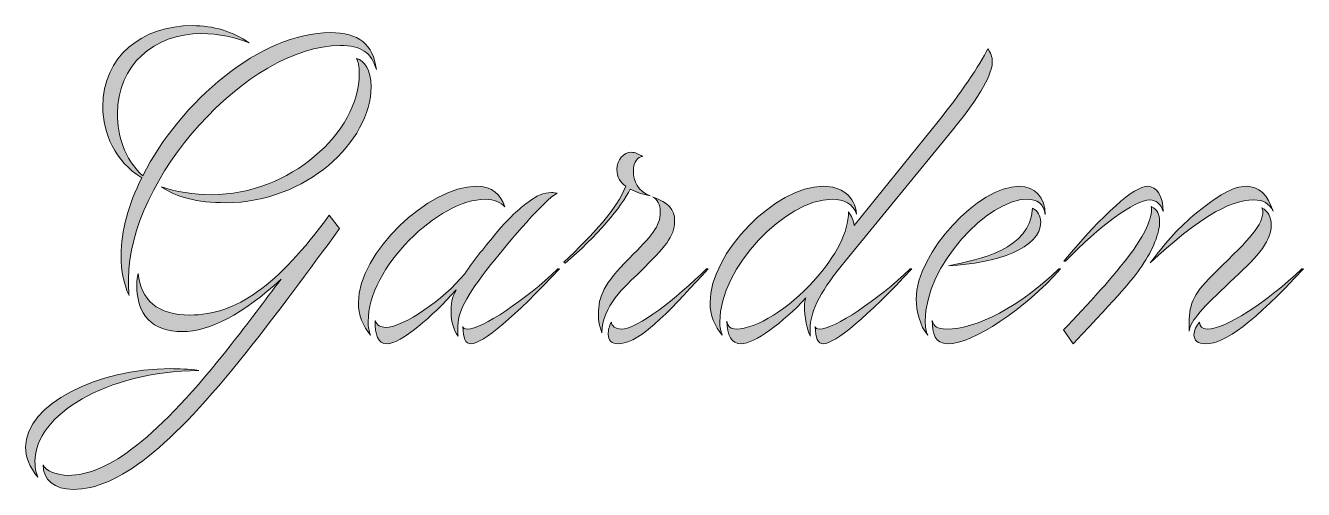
# Model space of a CAD drawing. Header units: millimetres. Extents: x 54.2 to 101.7, y -76.6 to -65.6.
# Drawn here: x 79.2 to 101.7, y -76.61 to -68.45 of the extents above; entities that cross this region are included whole.
import ezdxf

# ---------------------------------------------------------------- set-up
doc = ezdxf.new("R2010")
doc.units = ezdxf.units.MM
doc.header["$MEASUREMENT"] = 0
doc.layers.add('Layer 1', color=7, linetype='Continuous', lineweight=0)

msp = doc.modelspace()

# ---------------------------------------------------------------- hatches: boundary and pattern name
at = {"layer": 'Layer 1', "transparency": 33554687}
h = msp.add_hatch(color=250, dxfattribs=at)
h.dxf.hatch_style = 2
edge = h.paths.add_edge_path()
edge.add_spline(control_points=[(82.727, -71.562), (82.21, -71.562), (81.853, -71.464), (81.594, -71.285), (81.822, -71.365), (82.173, -71.421), (82.475, -71.421), (83.848, -71.421), (85.074, -70.33), (85.074, -69.29), (85.074, -69.166), (85.055, -69.074), (85.025, -69.025), (85.167, -69.062), (85.283, -69.228), (85.283, -69.517), (85.283, -70.491), (84.132, -71.562), (82.727, -71.562)], knot_values=[0, 0, 0, 0, 1, 1, 1, 2, 2, 2, 3, 3, 3, 4, 4, 4, 5, 5, 5, 6, 6, 6, 6], degree=3, periodic=0)
edge = h.paths.add_edge_path()
edge.add_spline(control_points=[(81.009, -72.905), (81.009, -72.998), (81.015, -73.151), (81.021, -73.195), (80.935, -73.01), (80.879, -72.77), (80.879, -72.492), (80.879, -72.061), (81.015, -71.587), (81.243, -71.125), (80.769, -70.829), (80.559, -70.337), (80.559, -69.875), (80.559, -68.988), (81.249, -68.446), (82.136, -68.446), (82.499, -68.446), (82.857, -68.551), (83.134, -68.748), (82.906, -68.655), (82.598, -68.587), (82.296, -68.587), (81.459, -68.587), (80.818, -69.142), (80.818, -69.998), (80.818, -70.38), (80.929, -70.78), (81.261, -71.088), (81.927, -69.782), (83.337, -68.569), (84.563, -68.569), (85.068, -68.569), (85.32, -68.778), (85.376, -69.216), (85.283, -68.914), (85.105, -68.797), (84.741, -68.797), (83.103, -68.797), (81.009, -71.15), (81.009, -72.905)], knot_values=[0, 0, 0, 0, 1, 1, 1, 2, 2, 2, 3, 3, 3, 4, 4, 4, 5, 5, 5, 6, 6, 6, 7, 7, 7, 8, 8, 8, 9, 9, 9, 10, 10, 10, 11, 11, 11, 12, 12, 12, 13, 13, 13, 13], degree=3, periodic=0)
edge = h.paths.add_edge_path()
edge.add_spline(control_points=[(82.093, -73.539), (82.906, -73.539), (83.639, -73.022), (84.544, -71.784), (84.544, -71.784), (84.729, -72.018), (84.729, -72.018), (84.187, -72.751), (83.62, -73.527), (83.084, -74.198), (81.748, -75.874), (80.818, -76.607), (80.042, -76.607), (79.703, -76.607), (79.506, -76.434), (79.506, -76.176), (79.549, -76.28), (79.759, -76.36), (79.949, -76.36), (80.646, -76.36), (81.52, -75.707), (82.82, -74.057), (83.109, -73.693), (83.405, -73.293), (83.701, -72.905), (83.017, -73.527), (82.45, -73.829), (81.958, -73.829), (81.428, -73.829), (81.157, -73.539), (81.157, -73.01), (81.157, -72.93), (81.169, -72.868), (81.181, -72.806), (81.225, -73.275), (81.526, -73.539), (82.093, -73.539)], knot_values=[0, 0, 0, 0, 1, 1, 1, 2, 2, 2, 3, 3, 3, 4, 4, 4, 5, 5, 5, 6, 6, 6, 7, 7, 7, 8, 8, 8, 9, 9, 9, 10, 10, 10, 11, 11, 11, 12, 12, 12, 12], degree=3, periodic=0)
edge = h.paths.add_edge_path()
edge.add_spline(control_points=[(79.364, -76.12), (79.364, -76.2), (79.377, -76.299), (79.414, -76.391), (79.266, -76.213), (79.198, -76.034), (79.198, -75.861), (79.198, -75.11), (80.467, -74.482), (81.754, -74.482), (81.884, -74.482), (82.074, -74.488), (82.247, -74.513), (80.615, -74.537), (79.364, -75.289), (79.364, -76.12)], knot_values=[0, 0, 0, 0, 1, 1, 1, 2, 2, 2, 3, 3, 3, 4, 4, 4, 5, 5, 5, 5], degree=3, periodic=0)
h = msp.add_hatch(color=250, dxfattribs=at)
h.dxf.hatch_style = 2
edge = h.paths.add_edge_path()
edge.add_spline(control_points=[(93.106, -73.743), (93.112, -73.773), (93.137, -73.786), (93.18, -73.786), (93.439, -73.786), (94.209, -73.275), (94.775, -72.726), (94.775, -72.726), (94.806, -72.726), (94.806, -72.726), (94.018, -73.57), (93.451, -74.044), (93.248, -74.044), (93.149, -74.044), (93.106, -73.946), (93.106, -73.743)], knot_values=[0, 0, 0, 0, 1, 1, 1, 2, 2, 2, 3, 3, 3, 4, 4, 4, 5, 5, 5, 5], degree=3, periodic=0)
edge = h.paths.add_edge_path()
edge.add_spline(control_points=[(96.223, -69.086), (96.223, -69.203), (96.155, -69.517), (95.521, -70.287), (95.521, -70.287), (93.636, -72.585), (93.636, -72.585), (93.229, -73.084), (93.014, -73.435), (93.014, -73.798), (93.014, -73.854), (93.014, -73.878), (93.02, -73.909), (92.964, -73.835), (92.915, -73.552), (92.915, -73.373), (92.915, -73.33), (92.921, -73.287), (92.94, -73.238), (92.533, -73.675), (92.034, -74.044), (91.8, -74.044), (91.634, -74.044), (91.548, -73.897), (91.548, -73.644), (91.566, -73.743), (91.616, -73.786), (91.714, -73.786), (92.059, -73.786), (92.656, -73.416), (93.075, -72.942), (93.482, -72.486), (93.691, -72.073), (93.691, -71.722), (93.747, -71.796), (93.777, -71.87), (93.79, -71.963), (93.79, -71.963), (95.268, -70.133), (95.268, -70.133), (95.638, -69.677), (96.013, -69.129), (96.143, -68.852), (96.192, -68.914), (96.223, -68.994), (96.223, -69.086)], knot_values=[0, 0, 0, 0, 1, 1, 1, 2, 2, 2, 3, 3, 3, 4, 4, 4, 5, 5, 5, 6, 6, 6, 7, 7, 7, 8, 8, 8, 9, 9, 9, 10, 10, 10, 11, 11, 11, 12, 12, 12, 13, 13, 13, 14, 14, 14, 15, 15, 15, 15], degree=3, periodic=0)
edge = h.paths.add_edge_path()
edge.add_spline(control_points=[(93.402, -71.501), (92.583, -71.501), (91.424, -72.702), (91.424, -73.657), (91.424, -73.755), (91.437, -73.823), (91.468, -73.89), (91.332, -73.736), (91.252, -73.539), (91.252, -73.318), (91.252, -72.449), (92.404, -71.273), (93.242, -71.273), (93.568, -71.273), (93.802, -71.445), (93.833, -71.766), (93.771, -71.575), (93.611, -71.501), (93.402, -71.501)], knot_values=[0, 0, 0, 0, 1, 1, 1, 2, 2, 2, 3, 3, 3, 4, 4, 4, 5, 5, 5, 6, 6, 6, 6], degree=3, periodic=0)
h = msp.add_hatch(color=250, dxfattribs=at)
h.dxf.hatch_style = 2
edge = h.paths.add_edge_path()
edge.add_spline(control_points=[(89.459, -73.878), (89.459, -73.816), (89.477, -73.73), (89.514, -73.663), (89.52, -73.73), (89.588, -73.786), (89.686, -73.786), (89.982, -73.786), (90.653, -73.25), (91.189, -72.726), (91.189, -72.726), (91.22, -72.726), (91.22, -72.726), (90.647, -73.336), (90.056, -74.044), (89.637, -74.044), (89.514, -74.044), (89.459, -73.983), (89.459, -73.878)], knot_values=[0, 0, 0, 0, 1, 1, 1, 2, 2, 2, 3, 3, 3, 4, 4, 4, 5, 5, 5, 6, 6, 6, 6], degree=3, periodic=0)
edge = h.paths.add_edge_path()
edge.add_spline(control_points=[(89.348, -73.854), (89.305, -73.736), (89.286, -73.657), (89.286, -73.521), (89.286, -73.213), (89.379, -72.991), (89.828, -72.542), (90.229, -72.141), (90.376, -71.981), (90.376, -71.729), (90.376, -71.581), (90.327, -71.507), (90.241, -71.458), (90.518, -71.562), (90.629, -71.673), (90.629, -71.889), (90.629, -72.154), (90.456, -72.351), (90.025, -72.77), (89.748, -73.047), (89.348, -73.379), (89.348, -73.854)], knot_values=[0, 0, 0, 0, 1, 1, 1, 2, 2, 2, 3, 3, 3, 4, 4, 4, 5, 5, 5, 6, 6, 6, 7, 7, 7, 7], degree=3, periodic=0)
edge = h.paths.add_edge_path()
edge.add_spline(control_points=[(88.676, -72.609), (89.188, -72.129), (89.619, -71.667), (89.767, -71.273), (89.674, -71.205), (89.612, -71.113), (89.612, -70.977), (89.612, -70.805), (89.73, -70.675), (89.865, -70.675), (89.933, -70.675), (89.994, -70.706), (90.062, -70.749), (89.988, -70.749), (89.902, -70.842), (89.902, -70.996), (89.902, -71.193), (89.982, -71.359), (90.198, -71.439), (90.068, -71.414), (89.945, -71.378), (89.847, -71.322), (89.699, -71.63), (89.249, -72.16), (88.701, -72.628), (88.701, -72.628), (88.676, -72.609), (88.676, -72.609)], knot_values=[0, 0, 0, 0, 1, 1, 1, 2, 2, 2, 3, 3, 3, 4, 4, 4, 5, 5, 5, 6, 6, 6, 7, 7, 7, 8, 8, 8, 9, 9, 9, 9], degree=3, periodic=0)
h = msp.add_hatch(color=250, dxfattribs=at)
h.dxf.hatch_style = 2
edge = h.paths.add_edge_path()
edge.add_spline(control_points=[(86.901, -73.743), (86.907, -73.773), (86.931, -73.786), (86.981, -73.786), (87.233, -73.786), (88.003, -73.275), (88.57, -72.726), (88.57, -72.726), (88.6, -72.726), (88.6, -72.726), (87.812, -73.57), (87.245, -74.044), (87.042, -74.044), (86.944, -74.044), (86.901, -73.946), (86.901, -73.743)], knot_values=[0, 0, 0, 0, 1, 1, 1, 2, 2, 2, 3, 3, 3, 4, 4, 4, 5, 5, 5, 5], degree=3, periodic=0)
edge = h.paths.add_edge_path()
edge.add_spline(control_points=[(86.691, -73.49), (86.691, -73.355), (86.703, -73.231), (86.783, -73.096), (86.358, -73.57), (85.804, -74.044), (85.564, -74.044), (85.397, -74.044), (85.354, -73.89), (85.354, -73.632), (85.385, -73.718), (85.453, -73.755), (85.539, -73.755), (85.86, -73.755), (86.555, -73.268), (86.931, -72.813), (87.098, -72.56), (87.313, -72.308), (87.486, -72.098), (87.738, -71.79), (87.941, -71.63), (88.065, -71.538), (88.188, -71.445), (88.329, -71.384), (88.459, -71.384), (88.496, -71.384), (88.533, -71.39), (88.557, -71.396), (88.329, -71.519), (87.75, -72.203), (87.393, -72.652), (86.944, -73.219), (86.808, -73.484), (86.808, -73.786), (86.808, -73.816), (86.808, -73.86), (86.814, -73.909), (86.747, -73.81), (86.691, -73.663), (86.691, -73.49)], knot_values=[0, 0, 0, 0, 1, 1, 1, 2, 2, 2, 3, 3, 3, 4, 4, 4, 5, 5, 5, 6, 6, 6, 7, 7, 7, 8, 8, 8, 9, 9, 9, 10, 10, 10, 11, 11, 11, 12, 12, 12, 13, 13, 13, 13], degree=3, periodic=0)
edge = h.paths.add_edge_path()
edge.add_spline(control_points=[(85.059, -73.318), (85.059, -72.449), (86.297, -71.273), (87.134, -71.273), (87.424, -71.273), (87.566, -71.421), (87.64, -71.636), (87.566, -71.556), (87.455, -71.501), (87.295, -71.501), (86.475, -71.501), (85.231, -72.702), (85.231, -73.657), (85.231, -73.755), (85.243, -73.823), (85.274, -73.89), (85.139, -73.736), (85.059, -73.539), (85.059, -73.318)], knot_values=[0, 0, 0, 0, 1, 1, 1, 2, 2, 2, 3, 3, 3, 4, 4, 4, 5, 5, 5, 6, 6, 6, 6], degree=3, periodic=0)
h = msp.add_hatch(color=250, dxfattribs=at)
h.dxf.hatch_style = 2
edge = h.paths.add_edge_path()
edge.add_spline(control_points=[(96.933, -71.661), (97.025, -71.704), (97.075, -71.796), (97.075, -71.907), (97.075, -72.357), (96.305, -72.634), (95.449, -72.671), (96.009, -72.56), (96.884, -72.388), (96.933, -71.661)], knot_values=[0, 0, 0, 0, 1, 1, 1, 2, 2, 2, 3, 3, 3, 3], degree=3, periodic=0)
edge = h.paths.add_edge_path()
edge.add_spline(control_points=[(97.426, -72.726), (96.785, -73.441), (95.88, -74.044), (95.443, -74.044), (95.208, -74.044), (95.165, -73.866), (95.165, -73.632), (95.196, -73.743), (95.246, -73.786), (95.418, -73.786), (95.948, -73.786), (96.711, -73.385), (97.395, -72.726), (97.395, -72.726), (97.426, -72.726), (97.426, -72.726)], knot_values=[0, 0, 0, 0, 1, 1, 1, 2, 2, 2, 3, 3, 3, 4, 4, 4, 5, 5, 5, 5], degree=3, periodic=0)
edge = h.paths.add_edge_path()
edge.add_spline(control_points=[(97.155, -71.772), (97.13, -71.581), (97.013, -71.501), (96.835, -71.501), (96.145, -71.501), (95.042, -72.665), (95.042, -73.644), (95.042, -73.749), (95.055, -73.823), (95.085, -73.89), (94.95, -73.736), (94.882, -73.465), (94.882, -73.262), (94.882, -72.431), (95.997, -71.273), (96.693, -71.273), (96.982, -71.273), (97.155, -71.476), (97.155, -71.772)], knot_values=[0, 0, 0, 0, 1, 1, 1, 2, 2, 2, 3, 3, 3, 4, 4, 4, 5, 5, 5, 6, 6, 6, 6], degree=3, periodic=0)
h = msp.add_hatch(color=250, dxfattribs=at)
h.dxf.hatch_style = 2
edge = h.paths.add_edge_path()
edge.add_spline(control_points=[(101.702, -72.726), (100.821, -73.669), (100.329, -74.044), (99.977, -74.044), (99.842, -74.044), (99.774, -73.989), (99.774, -73.884), (99.774, -73.81), (99.817, -73.724), (99.873, -73.663), (99.879, -73.743), (99.916, -73.786), (100.008, -73.786), (100.322, -73.786), (101.067, -73.311), (101.671, -72.726), (101.671, -72.726), (101.702, -72.726), (101.702, -72.726)], knot_values=[0, 0, 0, 0, 1, 1, 1, 2, 2, 2, 3, 3, 3, 4, 4, 4, 5, 5, 5, 6, 6, 6, 6], degree=3, periodic=0)
edge = h.paths.add_edge_path()
edge.add_spline(control_points=[(101.135, -71.95), (101.135, -72.283), (100.84, -72.554), (100.408, -72.96), (99.934, -73.41), (99.719, -73.619), (99.688, -73.823), (99.688, -73.823), (99.688, -73.675), (99.688, -73.675), (99.688, -73.318), (99.786, -73.139), (100.162, -72.776), (100.778, -72.178), (100.988, -71.95), (100.988, -71.716), (100.988, -71.692), (100.981, -71.667), (100.969, -71.655), (101.08, -71.71), (101.135, -71.815), (101.135, -71.95)], knot_values=[0, 0, 0, 0, 1, 1, 1, 2, 2, 2, 3, 3, 3, 4, 4, 4, 5, 5, 5, 6, 6, 6, 7, 7, 7, 7], degree=3, periodic=0)
edge = h.paths.add_edge_path()
edge.add_spline(control_points=[(99.762, -71.79), (100.205, -71.421), (100.47, -71.273), (100.692, -71.273), (100.914, -71.273), (101.08, -71.427), (101.166, -71.71), (101.098, -71.568), (100.988, -71.513), (100.827, -71.513), (100.378, -71.513), (99.799, -71.876), (99.004, -72.622), (99.244, -72.301), (99.478, -72.024), (99.762, -71.79)], knot_values=[0, 0, 0, 0, 1, 1, 1, 2, 2, 2, 3, 3, 3, 4, 4, 4, 5, 5, 5, 5], degree=3, periodic=0)
edge = h.paths.add_edge_path()
edge.add_spline(control_points=[(97.483, -72.591), (98.185, -71.747), (98.721, -71.273), (98.961, -71.273), (99.115, -71.273), (99.232, -71.451), (99.232, -71.716), (99.195, -71.587), (99.103, -71.513), (98.998, -71.513), (98.733, -71.513), (98.099, -71.975), (97.514, -72.591), (97.514, -72.591), (97.483, -72.591), (97.483, -72.591)], knot_values=[0, 0, 0, 0, 1, 1, 1, 2, 2, 2, 3, 3, 3, 4, 4, 4, 5, 5, 5, 5], degree=3, periodic=0)
edge = h.paths.add_edge_path()
edge.add_spline(control_points=[(99.029, -71.686), (99.029, -71.667), (99.029, -71.648), (99.023, -71.63), (99.127, -71.679), (99.17, -71.766), (99.17, -71.895), (99.17, -72.092), (99.053, -72.388), (98.856, -72.677), (98.671, -72.948), (98.493, -73.145), (97.649, -74.044), (97.649, -74.044), (97.477, -73.798), (97.477, -73.798), (97.895, -73.373), (98.401, -72.806), (98.635, -72.492), (98.85, -72.209), (99.029, -71.876), (99.029, -71.686)], knot_values=[0, 0, 0, 0, 1, 1, 1, 2, 2, 2, 3, 3, 3, 4, 4, 4, 5, 5, 5, 6, 6, 6, 7, 7, 7, 7], degree=3, periodic=0)

# ---------------------------------------------------------------- linework, layer by layer
at = {"layer": 'Layer 1'}
for points, knots in [([(81.009, -72.905), (81.009, -72.998), (81.015, -73.151), (81.021, -73.195), (80.935, -73.01), (80.879, -72.77), (80.879, -72.492), (80.879, -72.061), (81.015, -71.587), (81.243, -71.125), (80.769, -70.829), (80.559, -70.337), (80.559, -69.875), (80.559, -68.988), (81.249, -68.446), (82.136, -68.446), (82.499, -68.446), (82.857, -68.551), (83.134, -68.748), (82.906, -68.655), (82.598, -68.587), (82.296, -68.587), (81.459, -68.587), (80.818, -69.142), (80.818, -69.998), (80.818, -70.38), (80.929, -70.78), (81.261, -71.088), (81.927, -69.782), (83.337, -68.569), (84.563, -68.569), (85.068, -68.569), (85.32, -68.778), (85.376, -69.216), (85.283, -68.914), (85.105, -68.797), (84.741, -68.797), (83.103, -68.797), (81.009, -71.15), (81.009, -72.905)], [0, 0, 0, 0, 1, 1, 1, 2, 2, 2, 3, 3, 3, 4, 4, 4, 5, 5, 5, 6, 6, 6, 7, 7, 7, 8, 8, 8, 9, 9, 9, 10, 10, 10, 11, 11, 11, 12, 12, 12, 13, 13, 13, 13]), ([(96.223, -69.086), (96.223, -69.203), (96.155, -69.517), (95.521, -70.287), (95.521, -70.287), (93.636, -72.585), (93.636, -72.585), (93.229, -73.084), (93.014, -73.435), (93.014, -73.798), (93.014, -73.854), (93.014, -73.878), (93.02, -73.909), (92.964, -73.835), (92.915, -73.552), (92.915, -73.373), (92.915, -73.33), (92.921, -73.287), (92.94, -73.238), (92.533, -73.675), (92.034, -74.044), (91.8, -74.044), (91.634, -74.044), (91.548, -73.897), (91.548, -73.644), (91.566, -73.743), (91.616, -73.786), (91.714, -73.786), (92.059, -73.786), (92.656, -73.416), (93.075, -72.942), (93.482, -72.486), (93.691, -72.073), (93.691, -71.722), (93.747, -71.796), (93.777, -71.87), (93.79, -71.963), (93.79, -71.963), (95.268, -70.133), (95.268, -70.133), (95.638, -69.677), (96.013, -69.129), (96.143, -68.852), (96.192, -68.914), (96.223, -68.994), (96.223, -69.086)], [0, 0, 0, 0, 1, 1, 1, 2, 2, 2, 3, 3, 3, 4, 4, 4, 5, 5, 5, 6, 6, 6, 7, 7, 7, 8, 8, 8, 9, 9, 9, 10, 10, 10, 11, 11, 11, 12, 12, 12, 13, 13, 13, 14, 14, 14, 15, 15, 15, 15]), ([(82.727, -71.562), (82.21, -71.562), (81.853, -71.464), (81.594, -71.285), (81.822, -71.365), (82.173, -71.421), (82.475, -71.421), (83.848, -71.421), (85.074, -70.33), (85.074, -69.29), (85.074, -69.166), (85.055, -69.074), (85.025, -69.025), (85.167, -69.062), (85.283, -69.228), (85.283, -69.517), (85.283, -70.491), (84.132, -71.562), (82.727, -71.562)], [0, 0, 0, 0, 1, 1, 1, 2, 2, 2, 3, 3, 3, 4, 4, 4, 5, 5, 5, 6, 6, 6, 6]), ([(88.676, -72.609), (89.188, -72.129), (89.619, -71.667), (89.767, -71.273), (89.674, -71.205), (89.612, -71.113), (89.612, -70.977), (89.612, -70.805), (89.73, -70.675), (89.865, -70.675), (89.933, -70.675), (89.994, -70.706), (90.062, -70.749), (89.988, -70.749), (89.902, -70.842), (89.902, -70.996), (89.902, -71.193), (89.982, -71.359), (90.198, -71.439), (90.068, -71.414), (89.945, -71.378), (89.847, -71.322), (89.699, -71.63), (89.249, -72.16), (88.701, -72.628), (88.701, -72.628), (88.676, -72.609), (88.676, -72.609)], [0, 0, 0, 0, 1, 1, 1, 2, 2, 2, 3, 3, 3, 4, 4, 4, 5, 5, 5, 6, 6, 6, 7, 7, 7, 8, 8, 8, 9, 9, 9, 9]), ([(85.059, -73.318), (85.059, -72.449), (86.297, -71.273), (87.134, -71.273), (87.424, -71.273), (87.566, -71.421), (87.64, -71.636), (87.566, -71.556), (87.455, -71.501), (87.295, -71.501), (86.475, -71.501), (85.231, -72.702), (85.231, -73.657), (85.231, -73.755), (85.243, -73.823), (85.274, -73.89), (85.139, -73.736), (85.059, -73.539), (85.059, -73.318)], [0, 0, 0, 0, 1, 1, 1, 2, 2, 2, 3, 3, 3, 4, 4, 4, 5, 5, 5, 6, 6, 6, 6]), ([(93.402, -71.501), (92.583, -71.501), (91.424, -72.702), (91.424, -73.657), (91.424, -73.755), (91.437, -73.823), (91.468, -73.89), (91.332, -73.736), (91.252, -73.539), (91.252, -73.318), (91.252, -72.449), (92.404, -71.273), (93.242, -71.273), (93.568, -71.273), (93.802, -71.445), (93.833, -71.766), (93.771, -71.575), (93.611, -71.501), (93.402, -71.501)], [0, 0, 0, 0, 1, 1, 1, 2, 2, 2, 3, 3, 3, 4, 4, 4, 5, 5, 5, 6, 6, 6, 6]), ([(97.155, -71.772), (97.13, -71.581), (97.013, -71.501), (96.835, -71.501), (96.145, -71.501), (95.042, -72.665), (95.042, -73.644), (95.042, -73.749), (95.055, -73.823), (95.085, -73.89), (94.95, -73.736), (94.882, -73.465), (94.882, -73.262), (94.882, -72.431), (95.997, -71.273), (96.693, -71.273), (96.982, -71.273), (97.155, -71.476), (97.155, -71.772)], [0, 0, 0, 0, 1, 1, 1, 2, 2, 2, 3, 3, 3, 4, 4, 4, 5, 5, 5, 6, 6, 6, 6]), ([(97.483, -72.591), (98.185, -71.747), (98.721, -71.273), (98.961, -71.273), (99.115, -71.273), (99.232, -71.451), (99.232, -71.716), (99.195, -71.587), (99.103, -71.513), (98.998, -71.513), (98.733, -71.513), (98.099, -71.975), (97.514, -72.591), (97.514, -72.591), (97.483, -72.591), (97.483, -72.591)], [0, 0, 0, 0, 1, 1, 1, 2, 2, 2, 3, 3, 3, 4, 4, 4, 5, 5, 5, 5]), ([(99.762, -71.79), (100.205, -71.421), (100.47, -71.273), (100.692, -71.273), (100.914, -71.273), (101.08, -71.427), (101.166, -71.71), (101.098, -71.568), (100.988, -71.513), (100.827, -71.513), (100.378, -71.513), (99.799, -71.876), (99.004, -72.622), (99.244, -72.301), (99.478, -72.024), (99.762, -71.79)], [0, 0, 0, 0, 1, 1, 1, 2, 2, 2, 3, 3, 3, 4, 4, 4, 5, 5, 5, 5]), ([(86.691, -73.49), (86.691, -73.355), (86.703, -73.231), (86.783, -73.096), (86.358, -73.57), (85.804, -74.044), (85.564, -74.044), (85.397, -74.044), (85.354, -73.89), (85.354, -73.632), (85.385, -73.718), (85.453, -73.755), (85.539, -73.755), (85.86, -73.755), (86.555, -73.268), (86.931, -72.813), (87.098, -72.56), (87.313, -72.308), (87.486, -72.098), (87.738, -71.79), (87.941, -71.63), (88.065, -71.538), (88.188, -71.445), (88.329, -71.384), (88.459, -71.384), (88.496, -71.384), (88.533, -71.39), (88.557, -71.396), (88.329, -71.519), (87.75, -72.203), (87.393, -72.652), (86.944, -73.219), (86.808, -73.484), (86.808, -73.786), (86.808, -73.816), (86.808, -73.86), (86.814, -73.909), (86.747, -73.81), (86.691, -73.663), (86.691, -73.49)], [0, 0, 0, 0, 1, 1, 1, 2, 2, 2, 3, 3, 3, 4, 4, 4, 5, 5, 5, 6, 6, 6, 7, 7, 7, 8, 8, 8, 9, 9, 9, 10, 10, 10, 11, 11, 11, 12, 12, 12, 13, 13, 13, 13]), ([(89.348, -73.854), (89.305, -73.736), (89.286, -73.657), (89.286, -73.521), (89.286, -73.213), (89.379, -72.991), (89.828, -72.542), (90.229, -72.141), (90.376, -71.981), (90.376, -71.729), (90.376, -71.581), (90.327, -71.507), (90.241, -71.458), (90.518, -71.562), (90.629, -71.673), (90.629, -71.889), (90.629, -72.154), (90.456, -72.351), (90.025, -72.77), (89.748, -73.047), (89.348, -73.379), (89.348, -73.854)], [0, 0, 0, 0, 1, 1, 1, 2, 2, 2, 3, 3, 3, 4, 4, 4, 5, 5, 5, 6, 6, 6, 7, 7, 7, 7]), ([(82.093, -73.539), (82.906, -73.539), (83.639, -73.022), (84.544, -71.784), (84.544, -71.784), (84.729, -72.018), (84.729, -72.018), (84.187, -72.751), (83.62, -73.527), (83.084, -74.198), (81.748, -75.874), (80.818, -76.607), (80.042, -76.607), (79.703, -76.607), (79.506, -76.434), (79.506, -76.176), (79.549, -76.28), (79.759, -76.36), (79.949, -76.36), (80.646, -76.36), (81.52, -75.707), (82.82, -74.057), (83.109, -73.693), (83.405, -73.293), (83.701, -72.905), (83.017, -73.527), (82.45, -73.829), (81.958, -73.829), (81.428, -73.829), (81.157, -73.539), (81.157, -73.01), (81.157, -72.93), (81.169, -72.868), (81.181, -72.806), (81.225, -73.275), (81.526, -73.539), (82.093, -73.539)], [0, 0, 0, 0, 1, 1, 1, 2, 2, 2, 3, 3, 3, 4, 4, 4, 5, 5, 5, 6, 6, 6, 7, 7, 7, 8, 8, 8, 9, 9, 9, 10, 10, 10, 11, 11, 11, 12, 12, 12, 12]), ([(96.933, -71.661), (97.025, -71.704), (97.075, -71.796), (97.075, -71.907), (97.075, -72.357), (96.305, -72.634), (95.449, -72.671), (96.009, -72.56), (96.884, -72.388), (96.933, -71.661)], [0, 0, 0, 0, 1, 1, 1, 2, 2, 2, 3, 3, 3, 3]), ([(99.029, -71.686), (99.029, -71.667), (99.029, -71.648), (99.023, -71.63), (99.127, -71.679), (99.17, -71.766), (99.17, -71.895), (99.17, -72.092), (99.053, -72.388), (98.856, -72.677), (98.671, -72.948), (98.493, -73.145), (97.649, -74.044), (97.649, -74.044), (97.477, -73.798), (97.477, -73.798), (97.895, -73.373), (98.401, -72.806), (98.635, -72.492), (98.85, -72.209), (99.029, -71.876), (99.029, -71.686)], [0, 0, 0, 0, 1, 1, 1, 2, 2, 2, 3, 3, 3, 4, 4, 4, 5, 5, 5, 6, 6, 6, 7, 7, 7, 7]), ([(101.135, -71.95), (101.135, -72.283), (100.84, -72.554), (100.408, -72.96), (99.934, -73.41), (99.719, -73.619), (99.688, -73.823), (99.688, -73.823), (99.688, -73.675), (99.688, -73.675), (99.688, -73.318), (99.786, -73.139), (100.162, -72.776), (100.778, -72.178), (100.988, -71.95), (100.988, -71.716), (100.988, -71.692), (100.981, -71.667), (100.969, -71.655), (101.08, -71.71), (101.135, -71.815), (101.135, -71.95)], [0, 0, 0, 0, 1, 1, 1, 2, 2, 2, 3, 3, 3, 4, 4, 4, 5, 5, 5, 6, 6, 6, 7, 7, 7, 7]), ([(86.901, -73.743), (86.907, -73.773), (86.931, -73.786), (86.981, -73.786), (87.233, -73.786), (88.003, -73.275), (88.57, -72.726), (88.57, -72.726), (88.6, -72.726), (88.6, -72.726), (87.812, -73.57), (87.245, -74.044), (87.042, -74.044), (86.944, -74.044), (86.901, -73.946), (86.901, -73.743)], [0, 0, 0, 0, 1, 1, 1, 2, 2, 2, 3, 3, 3, 4, 4, 4, 5, 5, 5, 5]), ([(89.459, -73.878), (89.459, -73.816), (89.477, -73.73), (89.514, -73.663), (89.52, -73.73), (89.588, -73.786), (89.686, -73.786), (89.982, -73.786), (90.653, -73.25), (91.189, -72.726), (91.189, -72.726), (91.22, -72.726), (91.22, -72.726), (90.647, -73.336), (90.056, -74.044), (89.637, -74.044), (89.514, -74.044), (89.459, -73.983), (89.459, -73.878)], [0, 0, 0, 0, 1, 1, 1, 2, 2, 2, 3, 3, 3, 4, 4, 4, 5, 5, 5, 6, 6, 6, 6]), ([(93.106, -73.743), (93.112, -73.773), (93.137, -73.786), (93.18, -73.786), (93.439, -73.786), (94.209, -73.275), (94.775, -72.726), (94.775, -72.726), (94.806, -72.726), (94.806, -72.726), (94.018, -73.57), (93.451, -74.044), (93.248, -74.044), (93.149, -74.044), (93.106, -73.946), (93.106, -73.743)], [0, 0, 0, 0, 1, 1, 1, 2, 2, 2, 3, 3, 3, 4, 4, 4, 5, 5, 5, 5]), ([(97.426, -72.726), (96.785, -73.441), (95.88, -74.044), (95.443, -74.044), (95.208, -74.044), (95.165, -73.866), (95.165, -73.632), (95.196, -73.743), (95.246, -73.786), (95.418, -73.786), (95.948, -73.786), (96.711, -73.385), (97.395, -72.726), (97.395, -72.726), (97.426, -72.726), (97.426, -72.726)], [0, 0, 0, 0, 1, 1, 1, 2, 2, 2, 3, 3, 3, 4, 4, 4, 5, 5, 5, 5]), ([(101.702, -72.726), (100.821, -73.669), (100.329, -74.044), (99.977, -74.044), (99.842, -74.044), (99.774, -73.989), (99.774, -73.884), (99.774, -73.81), (99.817, -73.724), (99.873, -73.663), (99.879, -73.743), (99.916, -73.786), (100.008, -73.786), (100.322, -73.786), (101.067, -73.311), (101.671, -72.726), (101.671, -72.726), (101.702, -72.726), (101.702, -72.726)], [0, 0, 0, 0, 1, 1, 1, 2, 2, 2, 3, 3, 3, 4, 4, 4, 5, 5, 5, 6, 6, 6, 6]), ([(79.364, -76.12), (79.364, -76.2), (79.377, -76.299), (79.414, -76.391), (79.266, -76.213), (79.198, -76.034), (79.198, -75.861), (79.198, -75.11), (80.467, -74.482), (81.754, -74.482), (81.884, -74.482), (82.074, -74.488), (82.247, -74.513), (80.615, -74.537), (79.364, -75.289), (79.364, -76.12)], [0, 0, 0, 0, 1, 1, 1, 2, 2, 2, 3, 3, 3, 4, 4, 4, 5, 5, 5, 5])]:
    msp.add_open_spline(points, degree=3, knots=knots, dxfattribs=at)

doc.saveas('drawing.dxf')
